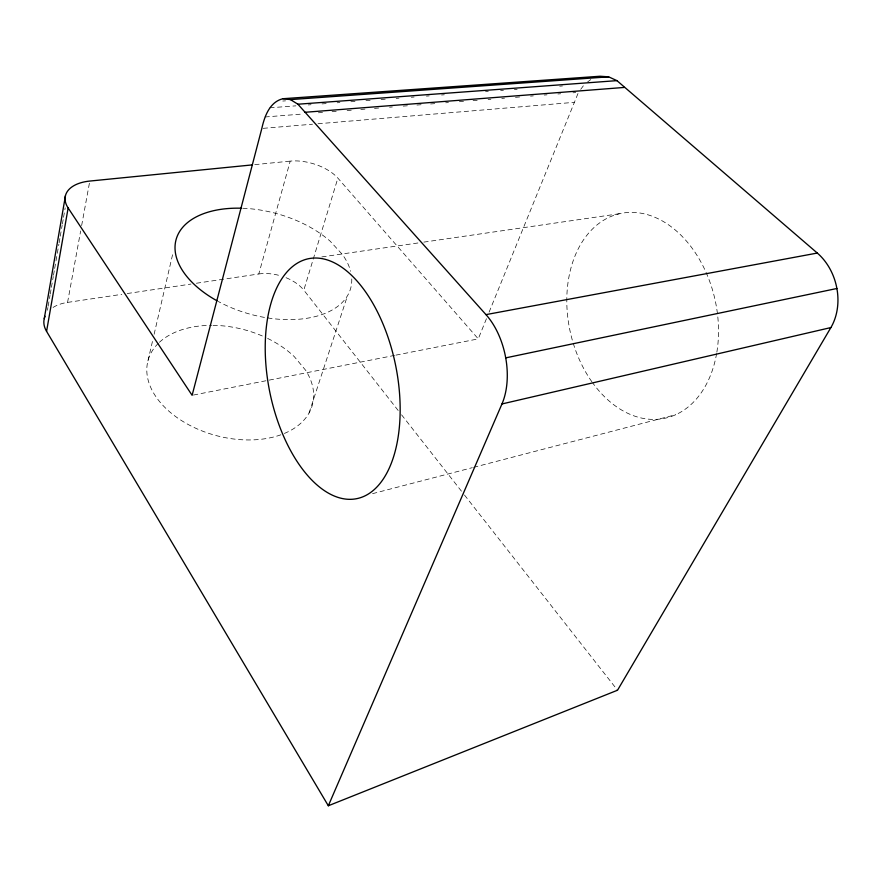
<?xml version="1.0" encoding="UTF-8"?>
<svg xmlns="http://www.w3.org/2000/svg" width="882" height="882" viewBox="0 0 882 882"><rect width="100%" height="100%" fill="white"/><g stroke="black" fill="none" stroke-linecap="round" stroke-linejoin="round"><path stroke-width="0.66" stroke-dasharray="4.41 3.31" d="M47.441 310.221L47.904 307.531M48.135 306.186L50.009 295.404M50.241 294.059L51.178 288.668M51.41 287.323L53.273 276.551M53.504 275.206L54.441 269.815M54.673 268.47L58.873 244.226M59.116 242.87L60.042 237.49M60.274 236.144L62.148 225.362M62.379 224.017L63.317 218.626M63.548 217.281L65.18 207.854M53.074 307.421A38.246 23.77 10 0 1 67.572 302.405L80.659 230.952M81.64 225.56L89.545 182.42M147.944 360.848L152.884 339.581M154.118 334.256L173.236 251.844M196.399 283.243L258.79 273.971L290.222 161.119A36.658 19.206 16.5 0 1 337.872 178.12L478.265 338.886L486.511 318.545M398.179 410.483L303.805 290.134L337.872 178.12M309.086 412.93L347.541 295.602M489.091 312.184L578.46 92.356M580.709 89.347L583.708 85.334M587.61 81.96L590.764 79.601M372.568 493.655L472.289 467.68M473.612 467.339L675.711 414.705M193.467 395.048L394.574 355.391M395.93 355.126L478.265 338.886M67.572 302.405L121.815 294.334M127.24 293.53L190.975 284.059M321.853 256.916L418.41 242.903M423.845 242.12L619.682 213.687M254.766 164.647L290.222 161.119M263.2 128.331L312.515 124.208M318.005 123.756L574.193 102.345M265.019 116.975L303.342 113.965M318.402 112.786L322.514 112.466M332.095 111.705L336.196 111.386M347.144 110.526L351.257 110.206M360.837 109.456L364.939 109.125M374.519 108.376L378.632 108.056M389.579 107.196L392.314 106.976M403.261 106.116L407.374 105.796M416.954 105.046L421.056 104.726M430.637 103.966L434.749 103.646M445.697 102.786L448.431 102.577M459.379 101.717L463.491 101.386M473.072 100.636L477.173 100.316M488.121 99.457L490.866 99.236M501.814 98.376L504.548 98.167M515.496 97.307L519.608 96.987M530.556 96.127L533.29 95.906M544.249 95.047L546.983 94.837M557.931 93.977L560.665 93.757M572.991 92.786L575.726 92.577M269.815 107.791L295.911 105.84M308.281 104.925L311.026 104.715M322.018 103.9L326.142 103.591M337.133 102.775L339.89 102.566M350.882 101.75L354.994 101.441M365.986 100.614L370.109 100.316M381.101 99.49L385.225 99.181M396.216 98.365L398.973 98.156M411.332 97.241L414.077 97.031M426.447 96.116L429.192 95.906M441.562 94.98L444.308 94.782M485.53 91.706L488.275 91.496M500.645 90.581L503.39 90.372M514.382 89.556L517.128 89.347M559.728 86.171L562.473 85.973M282.78 101.044L285.525 100.857M401.575 414.816L463.645 493.975M464.494 495.056L617.532 690.22M258.79 273.971A34.618 20.44 16.1 0 1 281.292 276.022M286.044 277.709A34.618 20.44 16.1 0 1 303.805 290.134M284.379 433.437A85.124 54.761 15 0 0 305.635 370.264L294.301 356.659A85.124 54.761 15 0 0 267.114 338.17M280.895 434.782A85.124 54.761 15 0 1 174.779 415.929A85.124 54.761 15 0 1 158.495 343.164M159.433 342.271A85.124 54.761 15 0 1 211.647 325.348M213.014 325.348A85.124 54.761 15 0 1 265.868 337.574M716.636 353.45A104.76 74.154 77.5 0 1 592.682 382.887M591.888 381.785A104.76 74.154 77.5 0 1 619.252 213.786A104.76 74.154 77.5 0 1 716.868 352.105M351.753 278.955A90.626 52.005 15.7 0 1 307.917 318.115A90.626 52.005 15.7 0 1 218.273 301.479M242.782 208.262A90.626 52.005 15.7 0 1 330.111 241.139L342.459 254.556A90.626 52.005 15.7 0 1 350.617 271.27"/><path stroke-width="1.32" d="M44.254 318.656L65.444 195.727M68.135 207.965L192.111 395.312L261.833 128.452C264.479 116.49 269.616 101.926 282.946 98.718L600.047 76.238L608.635 76.833L616.948 80.637L817.305 253.057A52.501 41.818 75.6 0 1 830.888 327.564L617.532 690.22L328.325 805.762L46.57 331.356L68.135 207.965A40.704 22.557 11.4 0 1 89.788 181.064L252.043 164.923M328.325 805.762L501.968 403.956A62.633 37.871 78 0 0 485.982 314.62L297.907 104.219L290.454 99.6L282.946 98.718M501.968 403.956L830.888 327.564M505.717 357.872L836.897 288.491M485.982 314.62L817.305 253.057M304.775 112.301L624.412 87.428M297.907 104.219L616.948 80.637M290.454 99.6L608.635 76.833M46.57 331.356A38.246 23.77 10 0 1 45.037 316.274M217.104 300.85A90.626 52.005 15.7 0 1 176.003 239.915A90.626 52.005 15.7 0 1 241.425 208.218M267.698 317.586A122.377 64.32 78.7 0 0 349.448 499.333A122.377 64.32 78.7 0 0 380.892 319.097A122.377 64.32 78.7 0 0 267.698 317.586"/></g></svg>
